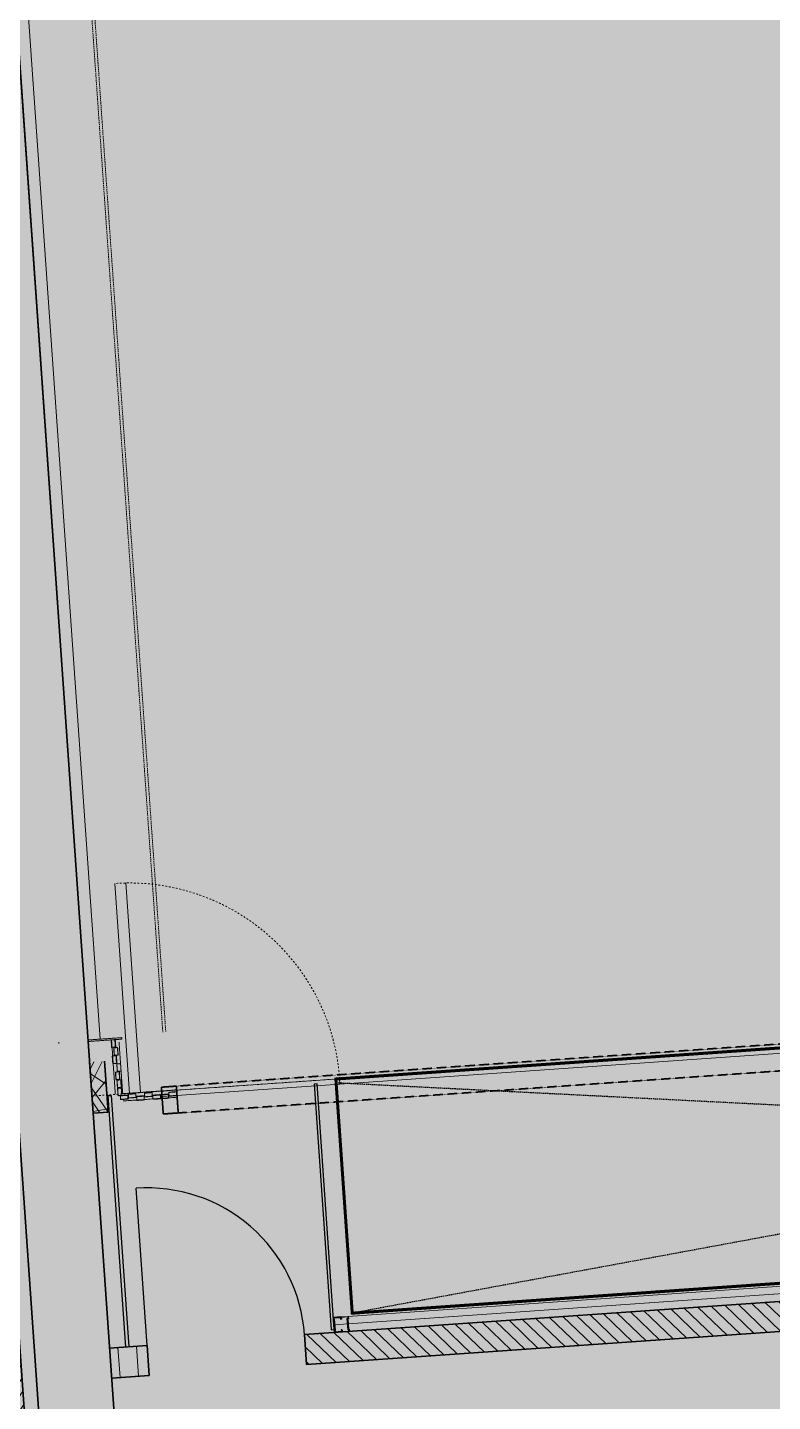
# Model space of a CAD drawing. Header units: millimetres. Extents: x 833941507 to 1669051331, y 817666127 to 1636299673.
# Drawn here: x 834518807 to 834523764, y 817974188 to 817983337 of the extents above; entities that cross this region are included whole.
import ezdxf

# ---------------------------------------------------------------- set-up
doc = ezdxf.new("R2010")
doc.units = ezdxf.units.MM
doc.header["$LTSCALE"] = 3
for name, pattern in [('3A35X-MADL-P-LRR-B01_seating$0$B0703', [4.6875, 3.125, -1.5625]), ('3A35X-MADL-P-LRR-B01_seating$0$HIDDEN', [0.375, 0.25, -0.125]), ('B0606', [0.7813, 0.39065, -0.39065]), ('B0701', [2.34375, 1.5625, -0.78125]), ('B0703', [4.6875, 3.125, -1.5625]), ('HIDDEN', [0.375, 0.25, -0.125])]:
    doc.linetypes.add(name, pattern=pattern)
doc.layers.get('Defpoints').update_dxf_attribs({"color": 32})
for name, color, linetype, lineweight in [('3A35X-MADL-P-LRR-B01_seating$0$UAJ-22INWA', 6, 'Continuous', 35), ('Hatch (LTC&CB)', 252, 'Continuous', 35), ('UAJ-05SYMB-a', 1, 'Continuous', 9), ('UAJ-22INWA', 6, 'Continuous', 35), ('UAJ-22INWA-a', 1, 'Continuous', 13), ('UAJ-22INWA-h', 251, 'Continuous', 9), ('UAJ-23FLOR-h', 251, 'Continuous', 9), ('UAJ-23FLOR-y', 8, 'B0701', 9), ('UAJ-25CEIL-z', 8, 'B0703', 9), ('UAJ-32INFR', 7, 'Continuous', 25), ('UAJ-32INFR-a', 1, 'Continuous', 13), ('UAJ-32INFR-h', 251, 'Continuous', 9), ('UAJ-41EXFI-d', 7, 'Continuous', 5), ('UAJ-42INFI', 1, 'Continuous', 18)]:
    doc.layers.add(name, color=color, linetype=linetype, lineweight=lineweight)
doc.layers.add('3A35X-MADL-P-LRR-B01_seating$0$UNS-VOID', color=251, linetype='3A35X-MADL-P-LRR-B01_seating$0$HIDDEN')
doc.layers.add('UAJ-22INWA-$', color=32, linetype='Continuous', plot=False)

# ---------------------------------------------------------------- blocks, each defined once
blk = doc.blocks.new('*U571')
at = {"layer": 'UAJ-22INWA-h'}
h = blk.add_hatch(dxfattribs=at)
h.set_pattern_fill('ANSI31', color=256, scale=20)
h.set_pattern_definition([(45, (-60.00000363108163, 15459.71984500373), (-44.90128060534576, 44.90128060534577), [])])
h.paths.add_polyline_path([(-7.337661145356833e-07, 5655.274308423536), (-8.707580434474949e-07, 10804.44553760223), (139.9999972218933, 10804.44553732805), (139.9999978357224, 5655.274308506982)])
at = {"layer": 'UAJ-22INWA'}
for p, q in [((-5.847598841530211e-07, 5655.364596067083), (-1.019769655378866e-06, 10804.44553736382)), ((139.9999972963991, 10804.44553731985), (139.9999978006966, 5880.364594588158))]:
    blk.add_line(p, q, dxfattribs=at)
blk = doc.blocks.new('*U323')
at = {"layer": 'UAJ-22INWA-h'}
h = blk.add_hatch(dxfattribs=at)
h.set_pattern_fill('AFWERK', color=256, scale=50)
h.set_pattern_definition([(45, (-100.0000062956076, 37811.39071518172), (-50.00000133031198, 50.00000133031198), []), (135, (-100.0000062956076, 37811.39071518172), (-50.00000133031198, -50.00000133031198), [])])
h.paths.add_polyline_path([(-2.3526799566298e-06, 19235.71116504809), (-1.91637019497648e-06, 19575.67955117952), (99.99999617628116, 19575.6795508815), (99.99999621680855, 19235.71116510769)])
at = {"layer": 'UAJ-22INWA'}
for p, q in [((-2.203668342359152e-06, 19235.71112603997), (-2.065381807010086e-06, 19575.67955265633)), ((99.99999625078692, 19575.67955290323), (99.9999962019074, 19235.71116505025))]:
    blk.add_line(p, q, dxfattribs=at)
blk.add_lwpolyline([(-2.3526799566298e-06, 19235.71116504809), (99.99999621680855, 19235.71116501232)], dxfattribs=at)
blk = doc.blocks.new('Finish Walls')
at = {"layer": 'UAJ-05SYMB-a', "linetype": 'B0606', "ltscale": 10}
blk.add_arc((834519484.9222386, 817976238.5211096), 1402.188329105485, 3.998864677358004, 93.99886730122303, dxfattribs=at)
at = {"layer": 'UAJ-22INWA', "linetype": 'HIDDEN'}
for points in [[(834534661.0671011, 817977326.7934839), (834527229.1513923, 817976807.2455804), (834519797.2356836, 817976287.697677)], [(834519809.7098379, 817976109.2601101), (834527241.6255467, 817976628.8080136), (834534673.5412555, 817977148.355917)], [(834519697.4791172, 817976280.723928), (834519747.3574003, 817976284.2108026), (834519797.2356836, 817976287.697677)], [(834519709.9532715, 817976102.2863611), (834519703.7161943, 817976191.5051446), (834519697.4791172, 817976280.723928)], [(834519809.7098379, 817976109.2601101), (834519803.4727607, 817976198.4788936), (834519797.2356836, 817976287.697677)], [(834519809.7098379, 817976109.2601101), (834519759.8315547, 817976105.7732357), (834519709.9532715, 817976102.2863611)]]:
    blk.add_open_spline(points, degree=2, dxfattribs=at)
at = {"layer": 'UAJ-22INWA-a'}
blk.add_line((834518254.7600876, 817991397.7562438), (834519289.1978468, 817976600.5561767), dxfattribs=at)
for points in [[(834519484.9222388, 817976238.5211099), (834519387.1379331, 817977637.2956947)], [(834519460.7299685, 817977640.5007259), (834519558.3801045, 817976243.656325)]]:
    blk.add_lwpolyline(points, dxfattribs=at)
for points in [[(834520883.696184, 817976336.305319), (834533552.6231247, 817977224.3084623), (834533555.0881404, 817977189.0474428), (834520886.1611997, 817976301.0442995)], [(834519699.3813956, 817976253.5126325), (834520883.696184, 817976336.3053191), (834520886.1611997, 817976301.0442996), (834519701.8464112, 817976218.251613)]]:
    blk.add_lwpolyline(points, close=True, dxfattribs=at)
for points, degree in [([(834519209.4145445, 817976594.978712), (834519321.647703, 817976602.8246704), (834519433.8808616, 817976610.6706289)], 2), ([(834519433.8808616, 817976610.6706289), (834519434.2295489, 817976605.682802), (834519434.5782363, 817976600.694975)], 2), ([(834519210.1119193, 817976585.0030581), (834519322.3450778, 817976592.8490165), (834519434.5782363, 817976600.694975)], 2), ([(834519387.9627726, 817976597.4361967), (834519375.4932054, 817976596.5644783), (834519363.0236381, 817976595.6927599)], 2), ([(834519363.0236381, 817976595.6927599), (834519364.767075, 817976570.7536254), (834519366.5105116, 817976545.8144909)], 2), ([(834519365.7141842, 817976595.8808497), (834519366.3527995, 817976586.7457234), (834519366.9914149, 817976577.6105971)], 2), ([(834519366.5105116, 817976545.8144909), (834519378.9800789, 817976546.6862093), (834519391.4496461, 817976547.5579277)], 2), ([(834519390.9913331, 817976234.3017946), (834519377.5915257, 817976425.9804404), (834519366.9914149, 817976577.6105971)], 2), ([(834519405.0446002, 817976544.498557), (834519392.575033, 817976543.6268386), (834519380.1054658, 817976542.7551203)], 2), ([(834519380.1054658, 817976542.7551203), (834519381.8489025, 817976517.8159858), (834519383.5923393, 817976492.8768513)], 2), ([(834519381.4507921, 817976542.8491689), (834519383.1942289, 817976517.9100344), (834519384.9376656, 817976492.9708999)], 2), ([(834519387.9627726, 817976597.4361967), (834519388.2413363, 817976597.4556704), (834519389.2701844, 817976597.5275947), (834519390.6533186, 817976597.6242864)], 3), ([(834519387.9627726, 817976597.4361967), (834519389.7062094, 817976572.4970622), (834519391.4496461, 817976547.5579277)], 2), ([(834519390.6533186, 817976597.6242864), (834519392.3967553, 817976572.6851519), (834519394.1401922, 817976547.7460175)], 2), ([(834519394.1401922, 817976547.7460175), (834519392.7570579, 817976547.6493258), (834519391.7282099, 817976547.5774014), (834519391.4496461, 817976547.5579277)], 3), ([(834519405.0446002, 817976544.498557), (834519405.1838818, 817976544.5082939), (834519405.6983267, 817976544.5442575), (834519406.3899266, 817976544.5926056)], 3), ([(834519405.0446002, 817976544.498557), (834519406.788037, 817976519.5594225), (834519408.5314738, 817976494.620288)], 2), ([(834519406.3899266, 817976544.5926056), (834519408.1333632, 817976519.6534711), (834519409.8768001, 817976494.7143366)], 2), ([(834519395.4944195, 817976489.6991357), (834519383.0248522, 817976488.8274174), (834519370.555285, 817976487.955699)], 2), ([(834519370.555285, 817976487.955699), (834519372.2987217, 817976463.0165645), (834519374.0421585, 817976438.07743)], 2), ([(834519374.0421585, 817976438.07743), (834519386.5117257, 817976438.9491484), (834519398.981293, 817976439.8208667)], 2), ([(834519383.5923393, 817976492.8768513), (834519396.0619065, 817976493.7485696), (834519408.5314738, 817976494.620288)], 2), ([(834519395.4944195, 817976489.6991357), (834519395.7729831, 817976489.7186095), (834519396.8018311, 817976489.7905338), (834519398.1849654, 817976489.8872255)], 3), ([(834519395.4944195, 817976489.6991357), (834519397.2378561, 817976464.7600012), (834519398.981293, 817976439.8208667)], 2), ([(834519398.1849654, 817976489.8872255), (834519399.9284022, 817976464.948091), (834519401.6718389, 817976440.0089566)], 2), ([(834519401.6718389, 817976440.0089566), (834519400.2887046, 817976439.9122648), (834519399.2598566, 817976439.8403405), (834519398.981293, 817976439.8208667)], 3), ([(834519425.892358, 817976437.6923944), (834519413.4227906, 817976436.820676), (834519400.9532235, 817976435.9489576)], 2), ([(834519400.9532235, 817976435.9489576), (834519402.6966602, 817976411.0098231), (834519404.440097, 817976386.0706886)], 2), ([(834519409.8768001, 817976494.7143366), (834519409.1852002, 817976494.6659886), (834519408.6707553, 817976494.6300249), (834519408.5314738, 817976494.620288)], 3), ([(834519425.892358, 817976437.6923944), (834519427.6357946, 817976412.7532599), (834519429.3792315, 817976387.8141254)], 2), ([(834519416.3420705, 817976382.8929656), (834519403.8725032, 817976382.0212473), (834519391.402936, 817976381.1495289)], 2), ([(834519391.402936, 817976381.1495289), (834519393.1463727, 817976356.2103944), (834519394.8898095, 817976331.2712599)], 2), ([(834519392.7482623, 817976381.2435775), (834519394.491699, 817976356.304443), (834519396.2351358, 817976331.3653085)], 2), ([(834519394.8898095, 817976331.2712599), (834519407.3593767, 817976332.1429783), (834519419.828944, 817976333.0146966)], 2), ([(834519426.7659426, 817976329.4898838), (834519414.2963754, 817976328.6181654), (834519401.8268081, 817976327.7464471)], 2), ([(834519404.440097, 817976386.0706886), (834519416.9096642, 817976386.942407), (834519429.3792315, 817976387.8141254)], 2), ([(834519416.3420705, 817976382.8929656), (834519416.481352, 817976382.9027025), (834519416.9957969, 817976382.9386661), (834519417.6873968, 817976382.9870142)], 3), ([(834519416.3420705, 817976382.8929656), (834519418.0855072, 817976357.9538311), (834519419.828944, 817976333.0146966)], 2), ([(834519417.6873968, 817976382.9870142), (834519419.4308335, 817976358.0478797), (834519421.1742703, 817976333.1087452)], 2), ([(834519421.1742703, 817976333.1087452), (834519420.4826704, 817976333.0603971), (834519419.9682255, 817976333.0244335), (834519419.828944, 817976333.0146966)], 3), ([(834519426.7659426, 817976329.4898838), (834519426.8355833, 817976329.4947522), (834519427.0928084, 817976329.5127342), (834519427.4386125, 817976329.5369086)], 3), ([(834519426.7659426, 817976329.4898838), (834519428.5093794, 817976304.5507493), (834519430.2528161, 817976279.6116148)], 2), ([(834519427.4386125, 817976329.5369086), (834519427.9726369, 817976321.8979112), (834519428.5066614, 817976314.2589139)], 2), ([(834519401.8268081, 817976327.7464471), (834519403.5702449, 817976302.8073126), (834519405.3136816, 817976277.8681781)], 2), ([(834519402.499478, 817976327.7934718), (834519404.2429147, 817976302.8543373), (834519405.9863515, 817976277.9152029)], 2), ([(834519405.3136816, 817976277.8681781), (834519417.7832489, 817976278.7398965), (834519430.2528161, 817976279.6116148)], 2), ([(834519430.5317657, 817976275.6213533), (834519418.0621985, 817976274.7496349), (834519405.5926312, 817976273.8779166)], 2), ([(834519405.5926312, 817976273.8779166), (834519407.336068, 817976248.9387821), (834519409.0795047, 817976223.9996476)], 2), ([(834519406.2653011, 817976273.9249413), (834519408.0087378, 817976248.9858068), (834519409.7521746, 817976224.0466723)], 2), ([(834519428.60071, 817976312.9135876), (834519429.4254041, 817976301.1166835), (834519430.2500981, 817976289.3197794)], 2), ([(834519430.925486, 817976279.6586397), (834519430.5796819, 817976279.6344653), (834519430.3224568, 817976279.6164833), (834519430.2528161, 817976279.6116148)], 3), ([(834519430.3441468, 817976287.9744531), (834519430.6348164, 817976283.8165463), (834519430.925486, 817976279.6586397)], 2), ([(834519430.5317657, 817976275.6213533), (834519430.6014065, 817976275.6262217), (834519430.8586315, 817976275.6442037), (834519431.2044356, 817976275.6683781)], 3), ([(834519430.5317657, 817976275.6213533), (834519432.2752025, 817976250.6822188), (834519434.0186392, 817976225.7430843)], 2), ([(834519431.2044356, 817976275.6683781), (834519431.7384601, 817976268.0293807), (834519432.2724845, 817976260.3903834)], 2), ([(834519432.3665332, 817976259.045057), (834519433.1912272, 817976247.248153), (834519434.0159212, 817976235.4512489)], 2), ([(834519477.3839989, 817976234.326661), (834519502.3231333, 817976236.0700977), (834519527.2622678, 817976237.8135345)], 2), ([(834519477.4310237, 817976233.6539911), (834519502.3701582, 817976235.3974279), (834519527.3092927, 817976237.1408646)], 2), ([(834519527.2622678, 817976237.8135345), (834519527.2864422, 817976237.4677304), (834519527.3044242, 817976237.2105054), (834519527.3092927, 817976237.1408646)], 3), ([(834519529.0527294, 817976212.2017301), (834519528.181011, 817976224.6712974), (834519527.3092927, 817976237.1408646)], 2), ([(834519585.1210598, 817976241.8583077), (834519610.0601943, 817976243.6017445), (834519634.9993287, 817976245.3451812)], 2), ([(834519585.1680846, 817976241.185638), (834519585.1632162, 817976241.2552786), (834519585.1452342, 817976241.5125037), (834519585.1210598, 817976241.8583077)], 3), ([(834519585.1680846, 817976241.185638), (834519610.1072191, 817976242.9290746), (834519635.0463536, 817976244.6725115)], 2), ([(834519585.1680846, 817976241.185638), (834519586.039803, 817976228.7160707), (834519586.9115213, 817976216.2465035)], 2), ([(834519634.9993287, 817976245.3451812), (834519635.0235031, 817976244.9993773), (834519635.0414852, 817976244.7421521), (834519635.0463536, 817976244.6725115)], 3), ([(834519636.7897903, 817976219.733377), (834519635.918072, 817976232.2029442), (834519635.0463536, 817976244.6725115)], 2), ([(834519747.145076, 817976247.1703856), (834519772.0842105, 817976248.9138224), (834519797.023345, 817976250.6572592)], 2), ([(834519747.2391247, 817976245.8250593), (834519747.2293878, 817976245.9643408), (834519747.1934242, 817976246.4787859), (834519747.145076, 817976247.1703856)], 3), ([(834519747.2391247, 817976245.8250593), (834519772.1782591, 817976247.5684961), (834519797.1173936, 817976249.3119328)], 2), ([(834519747.2391247, 817976245.8250593), (834519748.1108431, 817976233.3554921), (834519748.9825615, 817976220.8859248)], 2), ([(834519797.023345, 817976250.6572592), (834519797.0716931, 817976249.9656594), (834519797.1076567, 817976249.4512143), (834519797.1173936, 817976249.3119328)], 3), ([(834519798.8608303, 817976224.3727983), (834519797.989112, 817976236.8423656), (834519797.1173936, 817976249.3119328)], 2), ([(834519798.9745898, 817976262.8229529), (834519800.6831578, 817976238.3826011), (834519802.3917259, 817976213.9422493)], 2), ([(834519409.0795047, 817976223.9996476), (834519421.549072, 817976224.871366), (834519434.0186392, 817976225.7430843)], 2), ([(834519423.9338932, 817976224.5754453), (834519428.9923587, 817976224.9290708), (834519434.050824, 817976225.2826964)], 2), ([(834519424.027942, 817976223.230119), (834519424.018205, 817976223.3694005), (834519423.9822414, 817976223.8838454), (834519423.9338932, 817976224.5754453)], 3), ([(834519424.027942, 817976223.230119), (834519448.9670764, 817976224.9735557), (834519473.9062108, 817976226.7169925)], 2), ([(834519424.027942, 817976223.230119), (834519424.8996602, 817976210.7605517), (834519425.7713786, 817976198.2909845)], 2), ([(834519425.67733, 817976199.6363108), (834519430.7371168, 817976199.9900287), (834519435.7969035, 817976200.3437465)], 2), ([(834519425.7713786, 817976198.2909845), (834519450.7105131, 817976200.0344212), (834519475.6496476, 817976201.777858)], 2), ([(834519434.6913091, 817976225.7901092), (834519434.345505, 817976225.7659348), (834519434.08828, 817976225.7479528), (834519434.0186392, 817976225.7430843)], 3), ([(834519434.10997, 817976234.1059226), (834519434.4006395, 817976229.9480158), (834519434.6913091, 817976225.7901092)], 2), ([(834519434.7258128, 817976225.3298832), (834519454.2689875, 817976226.696101), (834519473.8121622, 817976228.0623188)], 2), ([(834519436.4691166, 817976200.3907394), (834519456.0123578, 817976201.7569618), (834519475.555599, 817976203.1231843)], 2), ([(834519802.3917259, 817976213.9422493), (834519622.8404492, 817976201.3902382), (834519443.2891726, 817976188.8382269)], 2), ([(834519473.8121622, 817976228.0623188), (834519473.8605103, 817976227.370719), (834519473.896474, 817976226.856274), (834519473.9062108, 817976226.7169925)], 3), ([(834519475.6496476, 817976201.777858), (834519474.7779292, 817976214.2474252), (834519473.9062108, 817976226.7169925)], 2), ([(834519477.4310237, 817976233.6539911), (834519477.4261552, 817976233.7236319), (834519477.4081732, 817976233.9808569), (834519477.3839989, 817976234.326661)], 3), ([(834519477.4310237, 817976233.6539911), (834519478.302742, 817976221.1844239), (834519479.1744604, 817976208.7148566)], 2), ([(834519479.1274357, 817976209.3875265), (834519504.0665702, 817976211.1309632), (834519529.0057046, 817976212.8744)], 2), ([(834519479.1744604, 817976208.7148566), (834519504.1135949, 817976210.4582934), (834519529.0527294, 817976212.2017301)], 2), ([(834519532.5078038, 817976220.1363075), (834519557.4469383, 817976221.8797443), (834519582.3860728, 817976223.623181)], 2), ([(834519532.6958936, 817976217.4457616), (834519532.6764199, 817976217.7243252), (834519532.6044955, 817976218.7531732), (834519532.5078038, 817976220.1363075)], 3), ([(834519532.6958936, 817976217.4457616), (834519557.6350281, 817976219.1891983), (834519582.5741626, 817976220.9326351)], 2), ([(834519532.6958936, 817976217.4457616), (834519533.567612, 817976204.9761943), (834519534.4393303, 817976192.5066271)], 2), ([(834519534.4393303, 817976192.5066271), (834519559.3784648, 817976194.2500638), (834519584.3175993, 817976195.9935006)], 2), ([(834519582.3860728, 817976223.623181), (834519582.4827645, 817976222.2400467), (834519582.5546888, 817976221.2111987), (834519582.5741626, 817976220.9326351)], 3), ([(834519584.3175993, 817976195.9935006), (834519583.445881, 817976208.4630678), (834519582.5741626, 817976220.9326351)], 2), ([(834519586.8644966, 817976216.9191732), (834519611.8036311, 817976218.66261), (834519636.7427655, 817976220.4060467)], 2), ([(834519586.9115213, 817976216.2465035), (834519611.8506558, 817976217.9899402), (834519636.7897903, 817976219.733377)], 2), ([(834519640.2448647, 817976227.6679543), (834519665.1839992, 817976229.411391), (834519690.1231337, 817976231.1548278)], 2), ([(834519640.4329545, 817976224.9774083), (834519640.4134808, 817976225.255972), (834519640.3415564, 817976226.2848201), (834519640.2448647, 817976227.6679543)], 3), ([(834519640.4329545, 817976224.9774083), (834519665.372089, 817976226.7208451), (834519690.3112235, 817976228.4642818)], 2), ([(834519640.4329545, 817976224.9774083), (834519641.304673, 817976212.5078411), (834519642.1763914, 817976200.0382738)], 2), ([(834519642.1763914, 817976200.0382738), (834519667.1155258, 817976201.7817106), (834519692.0546602, 817976203.5251473)], 2), ([(834519690.1231337, 817976231.1548278), (834519690.2198254, 817976229.7716936), (834519690.2917497, 817976228.7428455), (834519690.3112235, 817976228.4642818)], 3), ([(834519692.0546602, 817976203.5251473), (834519691.1829419, 817976215.9947146), (834519690.3112235, 817976228.4642818)], 2), ([(834519694.1133952, 817976231.4337777), (834519719.0525297, 817976233.1772145), (834519743.9916642, 817976234.9206512)], 2), ([(834519694.3014851, 817976228.7432318), (834519694.2820113, 817976229.0217954), (834519694.210087, 817976230.0506434), (834519694.1133952, 817976231.4337777)], 3), ([(834519694.3014851, 817976228.7432318), (834519719.2406195, 817976230.4866685), (834519744.179754, 817976232.2301053)], 2), ([(834519694.3014851, 817976228.7432318), (834519695.1732033, 817976216.2736645), (834519696.0449218, 817976203.8040973)], 2), ([(834519696.0449218, 817976203.8040973), (834519720.9840562, 817976205.547534), (834519745.9231907, 817976207.2909708)], 2), ([(834519743.9916642, 817976234.9206512), (834519744.0883559, 817976233.537517), (834519744.1602802, 817976232.5086689), (834519744.179754, 817976232.2301053)], 3), ([(834519745.9231907, 817976207.2909708), (834519745.0514723, 817976219.760538), (834519744.179754, 817976232.2301053)], 2), ([(834519748.8885128, 817976222.2312511), (834519773.8276472, 817976223.9746879), (834519798.7667817, 817976225.7181247)], 2), ([(834519748.9825615, 817976220.8859248), (834519773.921696, 817976222.6293616), (834519798.8608303, 817976224.3727983)], 2)]:
    blk.add_open_spline(points, degree=degree, dxfattribs=at)
at = {"layer": 'UAJ-22INWA-h'}
for points in [[(834519425.892358, 817976437.6923944), (834519420.8822381, 817976509.3600638), (834519415.8721185, 817976581.0277332)], [(834519798.9745898, 817976262.8229529), (834519619.4233131, 817976250.2709417), (834519439.8720366, 817976237.7189305)]]:
    blk.add_open_spline(points, degree=2, dxfattribs=at)
blk.add_open_spline([(834519439.8720366, 817976237.7189304), (834519437.1820451, 817976276.1981345), (834519434.4920536, 817976314.6773387), (834519431.9356437, 817976351.2457151), (834519429.3792337, 817976387.8140916)], degree=2, knots=[-68460.99390227896, -68460.99390227896, -68460.99390227896, -68398.82010964207, -68398.82010964207, -68339.73378743797, -68339.73378743797, -68339.73378743797], dxfattribs=at)
at = {"layer": 'UAJ-41EXFI-d'}
blk.add_open_spline([(834519015.1925489, 817976571.3766992), (834519014.8438615, 817976576.3645262), (834519014.4951742, 817976581.3523531)], degree=2, dxfattribs=at)
at = {"layer": 'UAJ-22INWA', "rotation": 3.998908407620422}
blk.add_blockref('*U323', (834520584.916883, 817956919.0048295), dxfattribs=at)
blk = doc.blocks.new('*U330')
at = {"layer": 'UAJ-32INFR-h'}
h = blk.add_hatch(dxfattribs=at)
h.set_pattern_fill('A-INSULATION', color=256, scale=50, style=0)
h.set_pattern_definition([(71.565, (12772.16881107628, 10), (-20.00000009379557, 1.770605645157186e-05), [31.6227765, -21.081851]), (279, (12772.16881107628, 10), (20.00000021694248, -1.673180694689025e-07), [3.1286895, -47.494567]), (297, (12772.66881107628, 6.9), (20.00000001682826, 2.728151038411397e-09), [3.1286895, -52.9876225]), (315, (12774.06881107627, 4.1), (19.99999982501801, -5.551115123125783e-15), [3.1286895, -67.581989]), (333, (12776.26881107628, 1.9), (19.99999957132499, 2.242670910090894e-07), [3.1286895, -107.005774]), (351, (12779.06881107627, 0.5), (19.99627959496346, 0.0005894559478671069), [3.128689499999991, -316.4939714999988]), (9, (12782.16881107628, 0), (-20.00000021694248, 1.673180653055661e-07), [3.1286895, -316.4939715]), (27, (12785.26881107628, 0.5), (-19.999999571325, 2.242670965602045e-07), [3.1286895, -107.005774]), (45, (12788.06881107627, 1.9), (-19.99999982501801, 1.387778780781446e-15), [3.1286895, -67.581989]), (63, (12790.26881107628, 4.1), (-20.00000001682826, 2.728157977305301e-09), [3.128689499999996, -52.98762249999993]), (81, (12791.66881107628, 6.9), (-20.00000021694248, -1.673180642647321e-07), [3.1286895, -47.494567]), (288.435, (12782.16881107628, 40), (20.00000009379557, 1.770605644532686e-05), [31.6227765, -21.081851]), (261, (12782.66881107628, 43.1), (20.00000021694248, 1.673180618361192e-07), [3.128689499999991, -47.49456699999985]), (243, (12784.06881107627, 45.9), (20.00000001682826, -2.728157977305301e-09), [3.1286895, -52.9876225]), (225, (12786.26881107628, 48.1), (19.99999982501802, -2.775557561562891e-15), [3.1286895, -67.581989]), (207, (12789.06881107627, 49.5), (19.99999957132499, -2.242670993357621e-07), [3.1286895, -107.005774]), (189, (12792.16881107628, 50), (20.00000021694248, -1.673180680811237e-07), [3.1286895, -316.4939715]), (171, (12795.26881107628, 49.5), (-20.00000021694248, -1.673180628769533e-07), [3.128689499999991, -316.4939714999988]), (153, (12798.06881107627, 48.1), (-19.99999957132499, -2.242670937846469e-07), [3.1286895, -107.005774]), (135, (12800.26881107628, 45.9), (-19.99999982501801, 1.387778780781446e-15), [3.1286895, -67.581989]), (117, (12801.66881107628, 43.1), (-20.00000001682826, -2.728152426190178e-09), [3.1286895, -52.9876225]), (98.99999999999997, (12802.16881107628, 40), (-20.00000024040765, 3.154713174718937e-07), [3.128689499999992, -47.49456699999986])])
h.paths.add_polyline_path([(0, 0), (12852.56680607643, 0), (12852.56680607643, 50), (0, 50)])
blk.add_lwpolyline([(0, 0), (12852.56680607643, 0), (12852.56680607643, 50), (0, 50)], close=True, dxfattribs=at)
blk = doc.blocks.new('*U328')
at = {"layer": 'UAJ-32INFR-h'}
h = blk.add_hatch(dxfattribs=at)
h.set_pattern_fill('A-INSULATION', color=256, scale=50, style=0)
h.set_pattern_definition([(71.565, (12769.16881107562, 10), (-20.00000009379557, 1.770605645157186e-05), [31.6227765, -21.081851]), (279, (12769.16881107562, 10), (20.00000021694248, -1.673180694689025e-07), [3.1286895, -47.494567]), (297, (12769.66881107562, 6.9), (20.00000001682826, 2.728151038411397e-09), [3.1286895, -52.9876225]), (315, (12771.06881107562, 4.1), (19.99999982501801, -5.551115123125783e-15), [3.1286895, -67.581989]), (333, (12773.26881107562, 1.9), (19.99999957132499, 2.242670910090894e-07), [3.1286895, -107.005774]), (351, (12776.06881107562, 0.5), (19.99627959496346, 0.0005894559478671069), [3.128689499999991, -316.4939714999988]), (9, (12779.16881107562, 0), (-20.00000021694248, 1.673180653055661e-07), [3.1286895, -316.4939715]), (27, (12782.26881107562, 0.5), (-19.999999571325, 2.242670965602045e-07), [3.1286895, -107.005774]), (45, (12785.06881107562, 1.9), (-19.99999982501801, 1.387778780781446e-15), [3.1286895, -67.581989]), (63, (12787.26881107562, 4.1), (-20.00000001682826, 2.728157977305301e-09), [3.128689499999996, -52.98762249999993]), (81, (12788.66881107562, 6.9), (-20.00000021694248, -1.673180642647321e-07), [3.1286895, -47.494567]), (288.435, (12779.16881107562, 40), (20.00000009379557, 1.770605644532686e-05), [31.6227765, -21.081851]), (261, (12779.66881107562, 43.1), (20.00000021694248, 1.673180618361192e-07), [3.128689499999991, -47.49456699999985]), (243, (12781.06881107562, 45.9), (20.00000001682826, -2.728157977305301e-09), [3.1286895, -52.9876225]), (225, (12783.26881107562, 48.1), (19.99999982501802, -2.775557561562891e-15), [3.1286895, -67.581989]), (207, (12786.06881107562, 49.5), (19.99999957132499, -2.242670993357621e-07), [3.1286895, -107.005774]), (189, (12789.16881107562, 50), (20.00000021694248, -1.673180680811237e-07), [3.1286895, -316.4939715]), (171, (12792.26881107562, 49.5), (-20.00000021694248, -1.673180628769533e-07), [3.128689499999991, -316.4939714999988]), (153, (12795.06881107562, 48.1), (-19.99999957132499, -2.242670937846469e-07), [3.1286895, -107.005774]), (135, (12797.26881107562, 45.9), (-19.99999982501801, 1.387778780781446e-15), [3.1286895, -67.581989]), (117, (12798.66881107562, 43.1), (-20.00000001682826, -2.728152426190178e-09), [3.1286895, -52.9876225]), (98.99999999999997, (12799.16881107562, 40), (-20.00000024040765, 3.154713174718937e-07), [3.128689499999992, -47.49456699999986])])
h.paths.add_polyline_path([(0, 0), (12849.56680596734, 0), (12849.56680596734, 50), (0, 50)])
blk.add_lwpolyline([(0, 0), (12849.56680596734, 0), (12849.56680596734, 50), (0, 50)], close=True, dxfattribs=at)
blk = doc.blocks.new('22_UNS-INWA-Studs')
at = {"layer": 'UAJ-32INFR'}
for points in [[(84.99999988079071, -50.00000011920929), (100, -50.00000011920929), (100, -1.192092895507812e-07), (84.99999988079071, -1.192092895507812e-07), (85, -5), (15, -5.00000011920929), (14.99999988079071, -1.192092895507812e-07), (0, 0), (-1.192092895507812e-07, -50), (15, -50.00000011920929), (14.99999988079071, -47), (3, -47.00000011920929), (3, -3), (12, -3.00000011920929), (12, -8), (88, -8.00000011920929), (87.99999988079071, -3.00000011920929), (96.99999988079071, -3.00000011920929), (97, -47), (85, -47.00000011920929)], [(84.99999994039537, -50.00000003467954), (99.99999994039537, -50.00000015388883), (99.99999994039537, -100.0000001538888), (84.99999994039537, -100.0000000346795), (84.99999994039537, -95.00000015388883), (14.99999982118608, -95.00000015388883), (14.99999994039537, -100.0000000346795), (-5.960463056453591e-08, -100.0000001538888), (-1.788139201153172e-07, -50.00000015388883), (14.99999994039537, -50.00000003467954), (14.99999994039537, -53.00000003467954), (2.999999940395369, -53.00000015388883), (2.999999940395369, -97.00000003467954), (11.99999994039537, -97.00000015388883), (11.99999994039537, -92.00000015388883), (87.99999994039537, -92.00000015388883), (87.99999994039537, -97.00000015388883), (96.99999994039537, -97.00000015388883), (96.99999994039537, -53.00000003467954), (84.99999994039537, -53.00000015388883)]]:
    blk.add_lwpolyline(points, close=True, dxfattribs=at)
at = {"layer": 'UAJ-32INFR-a'}
for p, q in [((0, 0), (-5.761782331248355e-06, -100.0000001538889)), ((100.0000057617823, -100.0000001538889), (100, -1.192092895507812e-07))]:
    blk.add_line(p, q, dxfattribs=at)
blk = doc.blocks.new('*U333')
at = {"layer": 'UAJ-22INWA-$'}
blk.add_lwpolyline([(-3.269892658863682e-07, 2242.99570350974), (-4.553945132101944e-08, 3882.026302653108), (19.99999809985564, 3882.0263023074), (19.99999829524298, 2242.995703521659)], close=True, dxfattribs=at)
at = {"layer": 'UAJ-42INFI'}
for p, q in [((-1.779776539452377e-07, 2242.995703584424), (-1.933793449396653e-07, 3862.368131186256)), ((19.99999817436141, 3882.026304462502), (19.99999828034182, 2242.995703488668))]:
    blk.add_line(p, q, dxfattribs=at)
blk.add_lwpolyline([(3.411529974073346e-06, 3882.026302457337), (20.00000203376222, 3882.026302373889)], dxfattribs=at)
blk = doc.blocks.new('*U902')
at = {"layer": 'UAJ-22INWA-h'}
h = blk.add_hatch(dxfattribs=at)
h.set_pattern_fill('ANSI31', color=256, scale=20)
h.set_pattern_definition([(45, (-1.675767805409123e-06, -942.6424011876761), (-44.90128060534576, 44.90128060534577), [])])
h.paths.add_polyline_path([(-4.81239510463638e-08, -96.30975657075032), (3.989136132531712e-07, 153.6673563693579), (199.999998491565, 153.6673561309394), (199.9999985213646, -96.30975645154092)])
at = {"layer": 'UAJ-22INWA'}
for p, q in [((1.008876608850074e-07, -96.3097563323322), (2.499020013156061e-07, 153.6673562348583)), ((199.9999985660708, 153.6673561559287), (199.9999985064634, -96.30975649749848))]:
    blk.add_line(p, q, dxfattribs=at)
blk.add_lwpolyline([(-4.81239510463638e-08, -96.30975657075032), (199.9999985213646, -96.30975654690872)], dxfattribs=at)
blk = doc.blocks.new('*U903')
at = {"layer": 'UAJ-22INWA-h'}
h = blk.add_hatch(dxfattribs=at)
h.set_pattern_fill('ANSI31', color=256, scale=20)
h.set_pattern_definition([(45, (-3.261545032273716e-06, 12359.81665005493), (-44.90128060534576, 44.90128060534577), [])])
h.paths.add_polyline_path([(-7.794045586706488e-08, 153.8092512904863), (-1.157047108790721e-06, 13206.00739975073), (199.9999969356043, 13206.00739951231), (199.9999984915481, 153.8092514096957)])
at = {"layer": 'UAJ-22INWA'}
for p, q in [((5.915022698751094e-08, 353.8092536186642), (-1.306058720713547e-06, 13206.00739936895)), ((199.99999701011, 13206.0073995373), (199.9999984766469, 153.8092513637381))]:
    blk.add_line(p, q, dxfattribs=at)
blk.add_lwpolyline([(2.300022288181935e-06, 13206.00739948877), (200.0000008695108, 13206.00739951261)], dxfattribs=at)
blk = doc.blocks.new('*U336')
at = {"layer": 'UAJ-22INWA-$'}
blk.add_lwpolyline([(-3.222643272238201e-07, 2203.360090631058), (-4.553945132101944e-08, 3882.026301520816), (19.99999809985564, 3882.026301175108), (19.99999829996792, 2203.360090642978)], close=True, dxfattribs=at)
at = {"layer": 'UAJ-42INFI'}
for p, q in [((-1.732527152826896e-07, 2203.360090705743), (-1.933793449396653e-07, 3862.368130053964)), ((19.99999817436141, 3882.02630333021), (19.99999828506676, 2203.360090609987))]:
    blk.add_line(p, q, dxfattribs=at)
blk.add_lwpolyline([(3.411529974073346e-06, 3882.026301325045), (20.00000203376222, 3882.026301241597)], dxfattribs=at)
blk = doc.blocks.new('LRR Curtain')
at = {"layer": 'UAJ-25CEIL-z', "linetype": 'B0703'}
for points in [[(-20980.06807148457, -65342.30061793327), (-20980.06752181053, -50292.30059480667, 0.4142135606798064), (-21490.06752026081, -49782.30059623718), (-35490.06815624237, -49782.30057275295, 0.4142135622750456), (-36000.06815767288, -50292.30057132244), (-36000.06819999218, -65342.30061769485)], [(-21000.06807148457, -65342.30061793327), (-21000.06752181053, -50292.30059468746, 0.4142135607387433), (-21490.06752038002, -49802.30059611797), (-35490.06815624237, -49802.30057275295, 0.4142135623230424), (-35980.06815779209, -50292.30057132244), (-35980.06819999218, -65342.30061769485)]]:
    blk.add_lwpolyline(points, format="xyb", dxfattribs=at)
blk = doc.blocks.new('D1050')
at = {"layer": 'UAJ-32INFR'}
blk.add_line((1.192092895507812e-07, 2.384185791015625e-07), (2.384185791015625e-07, 1050.000000357628), dxfattribs=at)
blk.add_arc((1.192092895507812e-07, 2.384185791015625e-07), 1049.999999934207, 0, 90, dxfattribs=at)
blk = doc.blocks.new('LRR-B01-WALL FINISH')
at = {"layer": 'UAJ-23FLOR-y', "linetype": 'B0606', "ltscale": 10}
blk.add_lwpolyline([(834519235.4943094, 817976221.6041787), (834535186.7127429, 817977337.2991842)], dxfattribs=at)
blk.add_blockref('Finish Walls', (0, 0))
at = {"rotation": 3.998908525846276}
blk.add_blockref('LRR Curtain', (834551062.6266844, 818044341.9052756), dxfattribs=at)
at = {"layer": 'Defpoints', "rotation": 3.998908525846276}
for name, p in [('*U328', (834520845.3586731, 817974697.116702)), ('*U330', (834520848.8455466, 817974647.2384329))]:
    blk.add_blockref(name, p, dxfattribs=at)
at = {"layer": 'UAJ-22INWA', "xscale": -1, "rotation": 3.998908241146743}
blk.add_blockref('*U333', (834521003.8703638, 817972429.6728501, 8.344650277436467e-07), dxfattribs=at)
at = {"layer": 'UAJ-22INWA'}
for name, p, rotation in [('*U336', (834519613.60277, 817972352.1568699), 3.998908806524136), ('*U903', (834533837.5031102, 817975354.7660346, 8.344650277436467e-07), 93.99894968737266), ('*U902', (834519520.1284077, 817974353.8717427, 8.344650277436467e-07), 93.99894971276329)]:
    blk.add_blockref(name, p, dxfattribs=dict(at, rotation=rotation))
at = {"layer": 'UAJ-32INFR'}
for name, p, rotation in [('D1050', (834519602.2560503, 817974560.1011885, 8.344650277436467e-07), 3.998550005856353), ('22_UNS-INWA-Studs', (834520848.8455646, 817974647.238005, 8.344650277436467e-07), 93.99886708502923)]:
    blk.add_blockref(name, p, dxfattribs=dict(at, rotation=rotation))
blk = doc.blocks.new('GBP-LTC-LB01')
at = {"layer": 'UAJ-23FLOR-h'}
h = blk.add_hatch(dxfattribs=at)
h.set_pattern_fill('EARTH,_O', color=256, scale=180, angle=45.00000010501341)
h.set_pattern_definition([(48.99890852053534, (834576001.761157, 818046085.3420337), (-112.7268618952272, 1612.510668059984), [1143, -1143]), (48.99890852053534, (834575678.2791204, 818046366.5514973), (-112.7268618952272, 1612.510668059984), [1143, -1143]), (48.99890852053534, (834575354.7970834, 818046647.760961), (-112.7268618952272, 1612.510668059984), [1143, -1143]), (138.9989085205353, (834575340.7062259, 818046849.3247945), (-1612.510668059984, -112.7268618952272), [1143, -1143]), (138.9989085205353, (834575621.9156895, 818047172.8068315), (-1612.510668059984, -112.7268618952272), [1143, -1143]), (138.9989085205353, (834575903.1251531, 818047496.2888683), (-1612.510668059984, -112.7268618952272), [1143, -1143])])
h.paths.add_polyline_path([(834572173.0526648, 818200349.1682475), (834310583.7401848, 818182062.0839702), (834331502.2393942, 817882831.6918911), (834364939.6873164, 817885169.2259957), (834473095.7001734, 818011283.5998719), (834480533.7001572, 818020120.3998857), (834485095.050147, 818025709.5498941), (834491375.7001324, 818033618.9999057), (834497063.4001188, 818041012.999916), (834493145.8001142, 818043678.6999089), (834512788.5000582, 818074029.2499447), (834518712.4500408, 818083675.2499557), (834526231.3000174, 818096325.0999695), (834534646.0499907, 818111073.0499848), (834545955.9999523, 818131981.3000056), (834557204.5999117, 818154198.8000262), (834564039.9998856, 818168496.8000388), (834570941.1648417, 818183576.4266495), (834578367.7999997, 818200696.3)])
h.paths.add_polyline_path([(834382131.3063979, 817956469.9755309), (834418268.7298656, 817958996.0684958), (834422062.4129677, 817963855.9029621), (834428403.0430198, 817964299.3786768), (834467239.2037573, 818010695.5815835), (834466445.2064853, 818021738.794587), (834476097.7213831, 818035709.0329579), (834485267.1005058, 818048983.1978921), (834487014.8928652, 818051460.4309663), (834497268.3342452, 818067303.4232484), (834492893.3757939, 818129890.0851053), (834448056.5937514, 818126755.6608665), (834416896.5816393, 818105052.1136897), (834382061.3702741, 818080788.9948437), (834386167.4497714, 818022059.1642565), (834377588.3843737, 818021459.4669156)], flags=16)
edge = h.paths.add_edge_path(flags=16)
edge.add_line((834540292.2872467, 818142076.0699883), (834533466.3205868, 818141614.1342163))
edge.add_line((834533466.3205867, 818141614.1342163), (834523258.01233, 818143862.7104174))
edge.add_line((834523258.01233, 818143862.7104174), (834525896.867722, 818155838.9349334))
edge.add_arc((834558382.4304729, 818267025.4493066), 115835.0239163238, 237.2183980957774, 253.7131265722631, ccw=False)
edge.add_line((834495664.9154892, 818169638.2526121), (834498267.5884769, 818132356.9750829))
edge.add_line((834498267.5884771, 818132356.9750829), (834496346.4194225, 818130135.0090942))
edge.add_line((834496346.4194226, 818130135.0090942), (834492879.879452, 818129892.6713651))
edge.add_line((834492879.8794518, 818129892.6713651), (834494229.5832878, 818110587.6218635))
edge.add_line((834494229.5832882, 818110587.6218635), (834496326.133695, 818110708.3844534))
edge.add_line((834496326.1336946, 818110708.3844534), (834498420.2073777, 818080753.5549031))
edge.add_line((834498420.2073779, 818080753.5549031), (834498046.1188868, 818080727.4032354))
edge.add_line((834498046.118887, 818080727.4032354), (834498254.5151165, 818077746.3837949))
edge.add_line((834498254.5151162, 818077746.3837949), (834503061.0860548, 818078082.4001414))
edge.add_line((834503061.0860548, 818078082.4001414), (834504979.5219883, 818081212.101532))
edge.add_line((834504979.5219884, 818081212.101532), (834509429.0185915, 818088470.9260026))
edge.add_line((834509429.0185914, 818088470.9260026), (834515217.1570119, 818097913.5886871))
edge.add_line((834515217.157012, 818097913.5886871), (834526067.4346461, 818116415.5426326))
edge.add_line((834526067.4346461, 818116415.5426326), (834532489.1994565, 818127888.6839589))
edge.add_line((834532489.1994562, 818127888.6839589), (834534830.89787, 818132146.3035389))
edge.add_line((834534830.8978701, 818132146.3035389), (834540292.2872465, 818142076.0699883))
h = blk.add_hatch(dxfattribs=at)
h.set_pattern_fill('EARTH,_O', color=256, scale=180, angle=45.00000010501341)
h.set_pattern_definition([(45.00000010501341, (-1082349.699177861, 54794.90315568447), (-2.96267069188616e-06, 1616.446101792448), [1143, -1143]), (45.00000010501341, (-1082652.782822503, 55097.98679921505), (-2.96267069188616e-06, 1616.446101792448), [1143, -1143]), (45.00000010501341, (-1082955.866467144, 55401.07044274564), (-2.96267069188616e-06, 1616.446101792448), [1143, -1143]), (135.0000001050134, (-1082955.866467515, 55603.12620546969), (-1616.446101792448, -2.96267069188616e-06), [1143, -1143]), (135.0000001050134, (-1082652.782823984, 55906.20985011128), (-1616.446101792448, -2.96267069188616e-06), [1143, -1143]), (135.0000001050134, (-1082349.699180454, 56209.29349475286), (-1616.446101792448, -2.96267069188616e-06), [1143, -1143])])
h.paths.add_polyline_path([(834669469.2548146, 818015499.1701102), (834651080.8176275, 818014213.7929552), (834651091.333055, 818014066.030459), (834669479.7621983, 818015351.5226754)], flags=16)
edge = h.paths.add_edge_path()
edge.add_arc((834611763.613195, 818123015.0723449), 22001.28373588376, 94.00071865262937, 118.6886834190998)
edge.add_line((834601201.8916234, 818142315.5004095), (834593918.3367147, 818141228.3801512))
edge.add_arc((834611768.400262, 818123014.0298539), 25502.69251264854, 93.99715914630349, 134.4212748451599, ccw=False)
edge.add_line((834609990.6837641, 818148454.6872638), (834618164.3568528, 818149025.8389109))
edge.add_line((834618164.3568528, 818149025.8389109), (834618408.292444, 818145534.9100552))
edge.add_line((834618408.292444, 818145534.9100552), (834616365.4114578, 818145392.1596863))
edge.add_line((834616365.4114578, 818145392.1596863), (834616609.385029, 818141900.6873076))
edge.add_line((834616609.385029, 818141900.6873076), (834611621.5474902, 818141552.1522465))
edge.add_line((834611621.5474902, 818141552.1522465), (834611377.6128702, 818145043.0672039))
edge.add_line((834611377.6128702, 818145043.0672039), (834610228.6059371, 818144962.7428077))
h.paths.add_polyline_path([(834673232.9366938, 818197365.8783082), (834607546.4897544, 818192773.8917836), (834599172.4998745, 818174435.3001034), (834588349.0999149, 818152374.5000834), (834578621.5499489, 818133890.6500655), (834568418.2999822, 818115665.3000468), (834556456.700019, 818095618.300025), (834546606.4000474, 818080041.600007), (834532219.3000866, 818058623.7499806), (834523692.1501086, 818046595.7499651), (834515683.5001286, 818035708.4999502), (834508244.2001468, 818025929.8999366), (834500656.3001646, 818016266.0999228), (834489786.8001888, 818002934.0999027), (834483448.3002025, 817995421.2998908), (834478637.6002128, 817989841.6998823), (834458453.7502539, 817967379.2998452), (834441506.4997879, 817949096.357832), (834383075.7479855, 817886437.0757562), (834482026.687943, 817893354.5055006), (834551919.0356153, 817920008.6018127), (834634905.1297382, 817930637.1330649), (834634022.9972101, 817939309.3515325), (834633770.0685325, 817941795.8857912), (834633577.6912351, 817943687.0236263), (834508697.0405153, 817930983.6118022), (834507053.464672, 817930191.4384525), (834506409.4608335, 817939426.9553951), (834507656.9383341, 817945566.7269546), (834503417.0808368, 818006767.0327235), (834503064.3680854, 818011762.6720035), (834514052.9096247, 818025791.9353799), (834520784.6504849, 818034889.3491884), (834526318.8615147, 818042436.9444461), (834532381.6860782, 818050705.6283545), (834536345.7196504, 818056472.6778568), (834542258.4127678, 818065225.6191521), (834550405.86193, 818077286.9078631), (834561578.9964366, 818095001.9633045), (834574522.6610527, 818117080.0346472), (834587768.8781933, 818140310.2095475), (834609774.1305691, 818143594.9757913), (834610001.9653326, 818140335.8947712), (834634252.5395212, 818142031.4686226), (834636806.8958616, 818105492.469254), (834642791.4816118, 818105913.7478601), (834646278.5594581, 818056032.5832597), (834640293.170484, 818055614.1586573), (834643382.3380679, 818011424.9081372), (834641138.4146172, 818011267.9554363), (834645775.7848747, 817944927.8676329), (834639048.3570181, 817944243.5239328), (834640362.1165634, 817931328.1108725), (834651070.3910474, 817932706.91456), (834650587.6677916, 817936476.1291044), (834685105.7378002, 817940896.8578628), (834685588.4610578, 817937127.6433052), (834691373.7890701, 817937868.5701854)])
at = {"layer": '3A35X-MADL-P-LRR-B01_seating$0$UAJ-22INWA', "linetype": '3A35X-MADL-P-LRR-B01_seating$0$B0703', "const_width": 20}
blk.add_lwpolyline([(834520858.7189586, 817976335.1393071), (834520967.7257819, 817974775.8422365), (834533681.704245, 817975664.6468349), (834533732.7847403, 817974933.9616911), (834534882.7396919, 817975014.352361), (834534729.0363158, 817977305.728858)], close=True, dxfattribs=at)
at = {"layer": '3A35X-MADL-P-LRR-B01_seating$0$UNS-VOID', "linetype": '3A35X-MADL-P-LRR-B01_seating$0$B0703'}
for points in [[(834533580.6515458, 817977110.1634779), (834520967.725782, 817974775.8422365)], [(834520860.3964455, 817976311.1435574), (834533681.704245, 817975664.6468349)]]:
    blk.add_lwpolyline(points, dxfattribs=at)
blk.add_blockref('LRR-B01-WALL FINISH', (0, 0))
at = {"layer": 'UAJ-22INWA', "rotation": 3.998949845255298}
blk.add_blockref('*U571', (834519289.9122627, 817964903.4780638, 1.396983860146861e-06), dxfattribs=at)
at = {"layer": 'UAJ-32INFR', "rotation": 3.998550005856355}
blk.add_blockref('D1050', (834519602.2560503, 817974560.1011884, 8.344650277436467e-07), dxfattribs=at)
blk = doc.blocks.new('*U1104')
at = {"layer": 'UAJ-22INWA'}
for p, q in [((4.024769282241693e-07, -2626.223169228949), (-1.919911142060471e-06, 18355.38058419485)), ((499.9999981843971, 18355.38058436546), (500.0000005514885, -2126.223169083198))]:
    blk.add_line(p, q, dxfattribs=at)
at = {"layer": 'UAJ-22INWA-$'}
blk.add_lwpolyline([(2.534653162911127e-07, -2626.223169439091), (-1.7708995301291e-06, 18355.38058443327), (499.9999981098913, 18355.38058437366), (500.0000006110932, -2626.223169141068)], close=True, dxfattribs=at)
blk = doc.blocks.new('GBP-STR-B01-L2')
at = {"layer": 'UAJ-22INWA', "rotation": 3.998908534560865}
blk.add_blockref('*U1104', (834518924.1727445, 817973505.5097545), dxfattribs=at)

msp = doc.modelspace()

# ---------------------------------------------------------------- hatches: boundary and pattern name
at = {"layer": 'Hatch (LTC&CB)'}
h = msp.add_hatch(dxfattribs=at)
h.set_pattern_fill('ANSI38', color=256, scale=100)
h.set_pattern_definition([(318.9998376927443, (834479093.7342951, 818230174.1493032), (208.2994204990571, 239.6197016519238), []), (48.99983769274426, (834479093.7342951, 818230174.1493032), (176.9791393461904, 687.5388238029047), [793.75, -476.25])])
edge = h.paths.add_edge_path()
edge.add_line((834601196.1932279, 818142314.5248821), (834603754.2640262, 818142696.3710381))
edge.add_line((834603754.2640262, 818142696.3710381), (834603901.899728, 818141707.3292294))
edge.add_line((834603901.899728, 818141707.3292294), (834603810.4683098, 818141693.6886882))
edge.add_arc((834611763.2944388, 818123016.3620529), 20299.99935169609, 113.0643579575305, 141.3575808429331)
edge.add_line((834595907.8101043, 818135692.8596053), (834595395.44903, 818135656.8608108))
edge.add_line((834595395.44903, 818135656.8608108), (834583111.7173193, 818114341.0318873))
edge.add_line((834583111.7173193, 818114341.0318873), (834578121.5842528, 818106513.8910732))
edge.add_line((834578121.5842528, 818106513.8910732), (834575731.6542978, 818102809.499759))
edge.add_line((834575731.6542978, 818102809.499759), (834574387.4489166, 818100725.9814435))
edge.add_line((834574387.4489166, 818100725.9814435), (834573113.9765022, 818098752.0992287))
edge.add_line((834573113.9765022, 818098752.0992287), (834573145.2547638, 818098730.6477773))
edge.add_line((834573145.2547638, 818098730.6477773), (834569989.114683, 818093770.2015171))
edge.add_line((834569989.114683, 818093770.2015171), (834566534.9997851, 818088385.676982))
edge.add_line((834566534.9997851, 818088385.676982), (834566514.0877519, 818088398.2967066))
edge.add_line((834566514.0877519, 818088398.2967066), (834558743.6087797, 818076256.6317656))
edge.add_line((834558743.6087797, 818076256.6317656), (834557653.4005865, 818074495.7072132))
edge.add_line((834557653.4005865, 818074495.7072132), (834553498.9169745, 818068288.5571573))
edge.add_line((834553498.9169745, 818068288.5571573), (834548580.861871, 818060932.1282293))
edge.add_line((834548580.861871, 818060932.1282293), (834544328.2635252, 818054726.3367485))
edge.add_line((834544328.2635252, 818054726.3367485), (834544332.1488035, 818054704.6644962))
edge.add_line((834544332.1488035, 818054704.6644962), (834540324.5978602, 818048716.6949816))
edge.add_line((834540324.5978602, 818048716.6949816), (834541041.3244038, 818048232.540333))
edge.add_line((834541041.3244038, 818048232.540333), (834540089.7288045, 818046823.8296406))
edge.add_line((834540089.7288045, 818046823.8296406), (834539737.5511322, 818047061.7285419))
edge.add_line((834539737.5511322, 818047061.7285419), (834533115.7546033, 818038377.7374016))
edge.add_line((834533115.7546033, 818038377.7374016), (834515220.9619001, 818015146.6305978))
edge.add_arc((834538026.0069846, 818000636.2612507), 27029.99999804167, 147.5322628657497, 176.1870880981713)
edge.add_line((834511055.837681, 818002433.7226919), (834511444.9861017, 817996891.2334589))
edge.add_line((834511444.9861017, 817996891.2334589), (834511474.1084727, 817996474.6528435))
edge.add_line((834511474.1084727, 817996474.6528435), (834508641.2167096, 817996276.6106825))
edge.add_line((834508641.2167096, 817996276.6106825), (834508910.6816144, 817992422.053122))
edge.add_line((834508910.6816144, 817992422.053122), (834511353.3752296, 817992955.9577066))
edge.add_line((834511353.3752296, 817992955.9577066), (834513357.6638721, 817964213.0085849))
edge.add_line((834513357.6638721, 817964213.0085849), (834513308.9477361, 817964209.6026397))
edge.add_line((834513308.9477361, 817964209.6026397), (834513879.4049544, 817955918.7523347))
edge.add_line((834513879.4049544, 817955918.7523347), (834514876.6139696, 817955988.4575205))
edge.add_line((834514876.6139696, 817955988.4575205), (834515053.0661077, 817953464.409199))
edge.add_arc((834528221.0653924, 817954382.9922421), 13199.99999874826, 183.9904169536054, 259.8372334186261)
edge.add_line((834525891.9897077, 817941390.0939349), (834525974.5254321, 817940578.7091386))
edge.add_line((834525974.5254321, 817940578.7091386), (834555356.336757, 817943567.4939791))
edge.add_line((834555356.336757, 817943567.4939791), (834594711.6949315, 817947570.8029128))
edge.add_line((834594711.6949315, 817947570.8029128), (834594754.1988673, 817947152.9591447))
edge.add_line((834594754.1988673, 817947152.9591447), (834616096.9028597, 817949323.9834652))
edge.add_line((834616096.9028597, 817949323.9834652), (834631854.2065201, 817950926.8492302))
edge.add_line((834631854.2065201, 817950926.8492302), (834631836.7081357, 817951177.1563083))
edge.add_line((834631836.7081357, 817951177.1563083), (834639760.382062, 817951731.0818821))
edge.add_line((834639760.382062, 817951731.0818821), (834640506.9704407, 817944391.5874598))
edge.add_line((834640506.9704407, 817944391.5874598), (834508703.5709968, 817930984.2761916))
edge.add_line((834508703.5709968, 817930984.2761916), (834508663.5146245, 817930982.1632618))
edge.add_line((834508663.5146245, 817930982.1632618), (834507053.4646711, 817930191.4384522))
edge.add_line((834507053.4646711, 817930191.4384522), (834506409.4608326, 817939426.9553951))
edge.add_line((834506409.4608326, 817939426.9553951), (834507674.9508276, 817945699.3234407))
edge.add_line((834507674.9508276, 817945699.3234407), (834503067.5031257, 818011766.6800821))
edge.add_line((834503067.5031257, 818011766.6800821), (834515005.9420724, 818027008.3036696))
edge.add_line((834515005.9420724, 818027008.3036696), (834526318.8603592, 818042436.9452374))
edge.add_line((834526318.8603592, 818042436.9452374), (834533248.4343333, 818051887.545926))
edge.add_line((834533248.4343333, 818051887.545926), (834545204.9352987, 818069586.3738981))
edge.add_line((834545204.9352987, 818069586.3738981), (834551695.4067936, 818079200.6226892))
edge.add_line((834551695.4067936, 818079200.6226892), (834551700.6621838, 818079300.5666262))
edge.add_line((834551700.6621838, 818079300.5666262), (834554860.111537, 818084257.5104706))
edge.add_line((834554860.111537, 818084257.5104706), (834556162.9385583, 818086301.5433419))
edge.add_line((834556162.9385583, 818086301.5433419), (834561579.1108731, 818095002.152886))
edge.add_line((834561579.1108731, 818095002.152886), (834564610.1881032, 818100023.5882319))
edge.add_line((834564610.1881032, 818100023.5882319), (834566711.8413072, 818103505.2825594))
edge.add_line((834566711.8413072, 818103505.2825594), (834567220.9571147, 818104369.6755948))
edge.add_line((834567220.9571147, 818104369.6755948), (834571219.8492384, 818111331.3275263))
edge.add_line((834571219.8492384, 818111331.3275263), (834579233.5847297, 818125278.3035975))
edge.add_line((834579233.5847297, 818125278.3035975), (834584805.1873057, 818135090.7915635))
edge.add_line((834584805.1873057, 818135090.7915635), (834587768.4359322, 818140310.1481816))
edge.add_line((834587768.4359322, 818140310.1481816), (834593953.3663634, 818141233.3798261))
edge.add_arc((834611682.4142298, 818123278.8372545), 25232.61257183928, 93.84603158733529, 134.6379365759465, ccw=False)
edge.add_line((834609989.9237372, 818148454.6235011), (834618164.07139, 818149025.8201461))
edge.add_line((834618164.07139, 818149025.8201461), (834618408.0113981, 818145534.900405))
edge.add_line((834618408.0113981, 818145534.900405), (834616365.1302586, 818145392.1522276))
edge.add_line((834616365.1302586, 818145392.1522276), (834616609.1098313, 818141900.6663029))
edge.add_line((834616609.1098313, 818141900.6663029), (834611621.272795, 818141552.1240568))
edge.add_line((834611621.272795, 818141552.1240568), (834611377.3331451, 818145043.038663))
edge.add_arc((834611845.1982398, 818122938.1113777), 22109.8780646978, 91.21252121934131, 118.7925777614652)
h = msp.add_hatch(color=256, dxfattribs=at)
h.dxf.hatch_style = 1
edge = h.paths.add_edge_path()
edge.add_line((834513358.8255653, 817964213.0958437), (834514805.289499, 817964314.2087176))
edge.add_line((834514805.289499, 817964314.2087176), (834514905.3200586, 817962883.3180938))
edge.add_line((834514905.3200586, 817962883.3180938), (834522015.978077, 817959924.652822))
edge.add_line((834522015.978077, 817959924.652822), (834527599.8251551, 817958234.8488646))
edge.add_line((834527599.8251551, 817958234.8488646), (834531627.4143353, 817957331.9568794))
edge.add_line((834531627.4143353, 817957331.9568794), (834538597.7298516, 817957185.7983224))
edge.add_line((834538597.7298516, 817957185.7983224), (834550283.8357514, 817958000.7096148))
edge.add_line((834550283.8357514, 817958000.7096148), (834576164.2493855, 817960699.3094033))
edge.add_arc((834571429.6622454, 818001700.8842118), 41274.02878520934, 276.5869590863181, 289.1047787767843)
edge.add_line((834584938.5161443, 817962700.1621864), (834585387.4425285, 817962731.4429674))
edge.add_line((834585387.4425285, 817962731.4429674), (834585119.4098338, 817966565.5387688))
edge.add_line((834585119.4098338, 817966565.5387688), (834584671.7451953, 817966534.2435784))
edge.add_line((834584671.7451953, 817966534.2435784), (834582845.2183245, 817993361.8909639))
edge.add_line((834582845.2183245, 817993361.8909639), (834584586.6638896, 817993483.6330193))
edge.add_line((834584586.6638896, 817993483.6330193), (834584565.213575, 817993788.1730142))
edge.add_line((834584565.213575, 817993788.1730142), (834583546.5970082, 817993716.9697903))
edge.add_line((834583546.5970082, 817993716.9697903), (834579511.6160775, 818051438.2750045))
edge.add_line((834579511.6160775, 818051438.2750045), (834571357.0710046, 818050868.2097193))
edge.add_line((834571357.0710046, 818050868.2097193), (834571728.4182211, 818045556.2424893))
edge.add_line((834571728.4182211, 818045556.2424893), (834551420.9984901, 818044136.5981159))
edge.add_line((834551420.9984901, 818044136.5981159), (834550915.3577757, 818053251.1485702))
edge.add_line((834550915.3577757, 818053251.1485702), (834550067.4300342, 818053191.871879))
edge.add_line((834550067.4300342, 818053191.871879), (834547980.3444077, 818050328.438814))
edge.add_line((834547980.3444077, 818050328.438814), (834547993.7177736, 818050137.13641))
edge.add_line((834547993.7177736, 818050137.13641), (834537098.7629538, 818035335.0755486))
edge.add_line((834537098.7629538, 818035335.0755486), (834533115.7546033, 818038377.7374016))
edge.add_line((834533115.7546033, 818038377.7374016), (834521762.7749052, 818023639.2440152))
edge.add_line((834521762.7749052, 818023639.2440152), (834515226.3537949, 818015153.6303818))
edge.add_arc((834538313.0684212, 818000540.4627358), 27322.90359548846, 147.6674701204294, 176.0266741615715)
edge.add_line((834511055.837681, 818002433.7226919), (834511474.1084727, 817996474.6528435))
edge.add_line((834511474.1084727, 817996474.6528435), (834508641.2167096, 817996276.6106824))
edge.add_line((834508641.2167096, 817996276.6106824), (834508910.6816144, 817992422.053122))
edge.add_line((834508910.6816144, 817992422.053122), (834511349.4456573, 817992955.0988119))
edge.add_line((834511349.4456573, 817992955.0988119), (834511354.850605, 817992876.5974088))
edge.add_line((834511354.850605, 817992876.5974088), (834513358.6562476, 817964213.0840075))
edge.add_line((834513358.6562476, 817964213.0840075), (834513358.8255653, 817964213.0958437))

# ---------------------------------------------------------------- block references
for name in ['GBP-LTC-LB01', 'GBP-STR-B01-L2']:
    msp.add_blockref(name, (0, 0))

doc.saveas('drawing.dxf')
